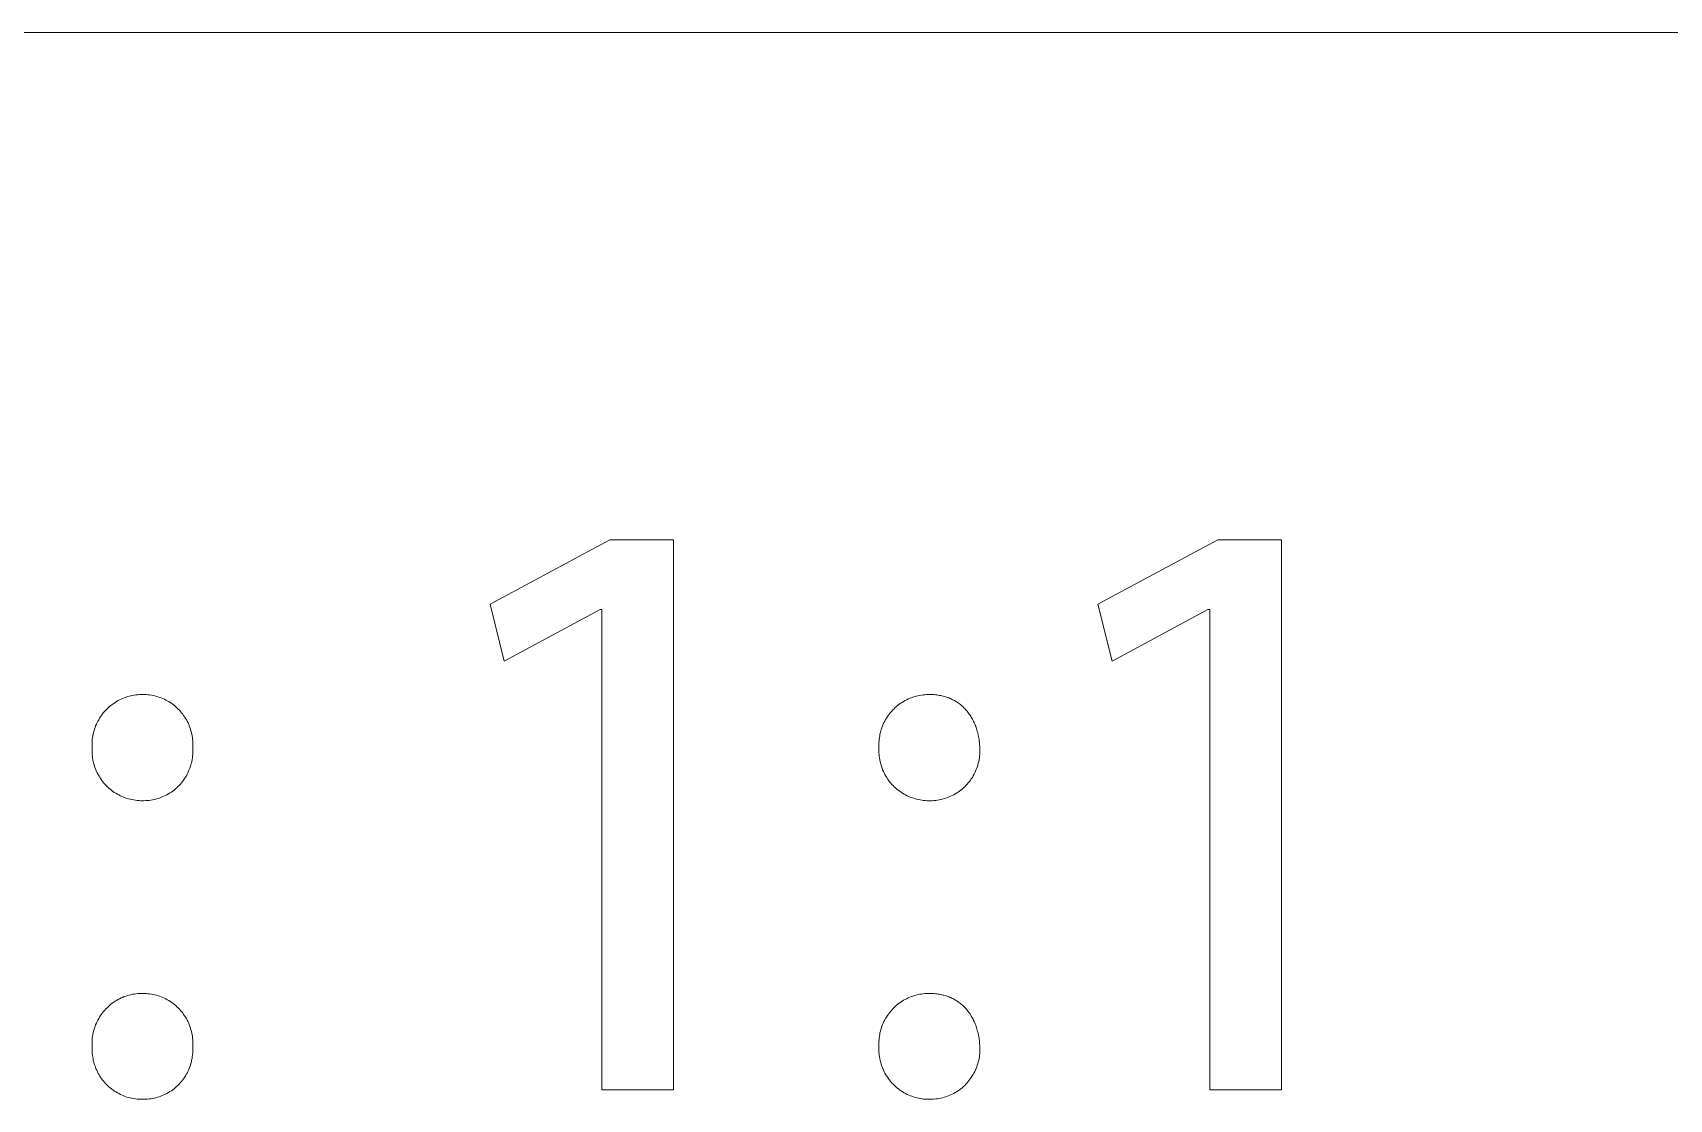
# Model space of a CAD drawing. Header units: millimetres. Extents: x 4001 to 9794, y -321 to 3726.
# Drawn here: x 9441.1 to 9553.2, y -70.7 to 2.4 of the extents above; entities that cross this region are included whole.
import ezdxf

# ---------------------------------------------------------------- set-up
doc = ezdxf.new("R2010")
doc.units = ezdxf.units.MM
doc.header["$MEASUREMENT"] = 0
doc.layers.add('Domyślny', color=7, linetype='Continuous', true_color=0x000000)

msp = doc.modelspace()

# ---------------------------------------------------------------- linework, layer by layer
at = {"layer": 'Domyślny', "color": 18, "lineweight": 15, "true_color": 0x000000}
for p, q in [((7605.14, 2.43), (9794.27, 2.43)), ((9472.41, -36.73), (9480.63, -32.33)), ((9480.63, -32.33), (9484.99, -32.33)), ((9484.99, -32.33), (9484.99, -70.02)), ((9514.08, -36.73), (9522.3, -32.33)), ((9522.3, -32.33), (9526.66, -32.33)), ((9526.66, -32.33), (9526.66, -70.02)), ((9473.39, -40.64), (9472.41, -36.73)), ((9515.06, -40.64), (9514.08, -36.73)), ((9479.95, -37.1), (9473.39, -40.64)), ((9480.07, -37.1), (9479.95, -37.1)), ((9480.07, -70.02), (9480.07, -37.1)), ((9521.62, -37.1), (9515.06, -40.64)), ((9521.74, -37.1), (9521.62, -37.1)), ((9521.74, -70.02), (9521.74, -37.1)), ((9446.34, -43.75), (9446.43, -43.68)), ((9446.43, -43.68), (9446.52, -43.61)), ((9446.52, -43.61), (9446.62, -43.54)), ((9446.62, -43.54), (9446.71, -43.47)), ((9446.71, -43.47), (9446.81, -43.41)), ((9446.81, -43.41), (9446.92, -43.35)), ((9446.92, -43.35), (9447.02, -43.3)), ((9447.02, -43.3), (9447.13, -43.25)), ((9447.13, -43.25), (9447.23, -43.2)), ((9447.23, -43.2), (9447.34, -43.16)), ((9447.34, -43.16), (9447.46, -43.12)), ((9447.46, -43.12), (9447.57, -43.08)), ((9447.57, -43.08), (9447.68, -43.05)), ((9447.68, -43.05), (9447.8, -43.02)), ((9447.8, -43.02), (9447.91, -43)), ((9447.91, -43), (9448.03, -42.98)), ((9448.03, -42.98), (9448.14, -42.96)), ((9448.14, -42.96), (9448.26, -42.95)), ((9448.26, -42.95), (9448.38, -42.94)), ((9448.38, -42.94), (9448.5, -42.93)), ((9448.5, -42.93), (9448.61, -42.93)), ((9448.61, -42.93), (9448.73, -42.94)), ((9448.73, -42.94), (9448.85, -42.94)), ((9448.85, -42.94), (9448.96, -42.95)), ((9448.96, -42.95), (9449.08, -42.96)), ((9449.08, -42.96), (9449.2, -42.98)), ((9449.2, -42.98), (9449.31, -43)), ((9449.31, -43), (9449.43, -43.03)), ((9449.43, -43.03), (9449.54, -43.06)), ((9449.54, -43.06), (9449.65, -43.09)), ((9449.65, -43.09), (9449.76, -43.13)), ((9449.76, -43.13), (9449.87, -43.17)), ((9449.87, -43.17), (9449.98, -43.21)), ((9449.98, -43.21), (9450.09, -43.26)), ((9450.09, -43.26), (9450.19, -43.31)), ((9450.19, -43.31), (9450.29, -43.36)), ((9450.29, -43.36), (9450.39, -43.42)), ((9450.39, -43.42), (9450.49, -43.49)), ((9450.49, -43.49), (9450.59, -43.55)), ((9450.59, -43.55), (9450.69, -43.62)), ((9450.69, -43.62), (9450.78, -43.69)), ((9450.78, -43.69), (9450.87, -43.77)), ((9500.28, -43.75), (9500.37, -43.67)), ((9500.37, -43.67), (9500.46, -43.6)), ((9500.46, -43.6), (9500.56, -43.53)), ((9500.56, -43.53), (9500.66, -43.47)), ((9500.66, -43.47), (9500.76, -43.41)), ((9500.76, -43.41), (9500.86, -43.35)), ((9500.86, -43.35), (9500.97, -43.29)), ((9500.97, -43.29), (9501.07, -43.24)), ((9501.07, -43.24), (9501.18, -43.19)), ((9501.18, -43.19), (9501.29, -43.15)), ((9501.29, -43.15), (9501.4, -43.11)), ((9501.4, -43.11), (9501.52, -43.08)), ((9501.52, -43.08), (9501.63, -43.04)), ((9501.63, -43.04), (9501.74, -43.02)), ((9501.74, -43.02), (9501.86, -42.99)), ((9501.86, -42.99), (9501.98, -42.97)), ((9501.98, -42.97), (9502.09, -42.96)), ((9502.09, -42.96), (9502.21, -42.95)), ((9502.21, -42.95), (9502.33, -42.94)), ((9502.33, -42.94), (9502.45, -42.93)), ((9502.45, -42.93), (9502.57, -42.93)), ((9502.57, -42.93), (9502.66, -42.94)), ((9502.66, -42.94), (9502.75, -42.94)), ((9502.75, -42.94), (9502.85, -42.94)), ((9502.85, -42.94), (9502.94, -42.95)), ((9502.94, -42.95), (9503.03, -42.96)), ((9503.03, -42.96), (9503.12, -42.97)), ((9503.12, -42.97), (9503.2, -42.99)), ((9503.2, -42.99), (9503.29, -43)), ((9503.29, -43), (9503.38, -43.02)), ((9503.38, -43.02), (9503.46, -43.04)), ((9503.46, -43.04), (9503.54, -43.06)), ((9503.54, -43.06), (9503.63, -43.09)), ((9503.63, -43.09), (9503.71, -43.11)), ((9503.71, -43.11), (9503.79, -43.14)), ((9503.79, -43.14), (9503.87, -43.17)), ((9503.87, -43.17), (9503.94, -43.2)), ((9503.94, -43.2), (9504.02, -43.24)), ((9504.02, -43.24), (9504.09, -43.27)), ((9504.09, -43.27), (9504.17, -43.31)), ((9504.17, -43.31), (9504.24, -43.35)), ((9504.24, -43.35), (9504.31, -43.39)), ((9504.31, -43.39), (9504.38, -43.43)), ((9504.38, -43.43), (9504.45, -43.48)), ((9504.45, -43.48), (9504.52, -43.52)), ((9504.52, -43.52), (9504.58, -43.57)), ((9504.58, -43.57), (9504.65, -43.62)), ((9504.65, -43.62), (9504.71, -43.67)), ((9504.71, -43.67), (9504.77, -43.73)), ((9504.77, -43.73), (9504.83, -43.78)), ((9445.43, -44.97), (9445.48, -44.86)), ((9445.48, -44.86), (9445.53, -44.76)), ((9445.53, -44.76), (9445.59, -44.66)), ((9445.59, -44.66), (9445.65, -44.55)), ((9445.65, -44.55), (9445.71, -44.46)), ((9445.71, -44.46), (9445.78, -44.36)), ((9445.78, -44.36), (9445.85, -44.26)), ((9445.85, -44.26), (9445.92, -44.17)), ((9445.92, -44.17), (9446, -44.08)), ((9446, -44.08), (9446.08, -44)), ((9446.08, -44), (9446.16, -43.91)), ((9446.16, -43.91), (9446.25, -43.83)), ((9446.25, -43.83), (9446.34, -43.75)), ((9450.87, -43.77), (9450.95, -43.85)), ((9450.95, -43.85), (9451.04, -43.93)), ((9451.04, -43.93), (9451.12, -44.01)), ((9451.12, -44.01), (9451.2, -44.1)), ((9451.2, -44.1), (9451.27, -44.19)), ((9451.27, -44.19), (9451.35, -44.28)), ((9451.35, -44.28), (9451.41, -44.37)), ((9451.41, -44.37), (9451.48, -44.47)), ((9451.48, -44.47), (9451.54, -44.57)), ((9451.54, -44.57), (9451.6, -44.67)), ((9451.6, -44.67), (9451.66, -44.77)), ((9451.66, -44.77), (9451.71, -44.88)), ((9499.36, -44.97), (9499.41, -44.86)), ((9499.41, -44.86), (9499.47, -44.75)), ((9499.47, -44.75), (9499.52, -44.65)), ((9499.52, -44.65), (9499.58, -44.55)), ((9499.58, -44.55), (9499.65, -44.45)), ((9499.65, -44.45), (9499.72, -44.35)), ((9499.72, -44.35), (9499.79, -44.26)), ((9499.79, -44.26), (9499.86, -44.17)), ((9499.86, -44.17), (9499.94, -44.08)), ((9499.94, -44.08), (9500.02, -43.99)), ((9500.02, -43.99), (9500.1, -43.91)), ((9500.1, -43.91), (9500.19, -43.83)), ((9500.19, -43.83), (9500.28, -43.75)), ((9504.83, -43.78), (9504.89, -43.84)), ((9504.89, -43.84), (9504.95, -43.9)), ((9504.95, -43.9), (9505, -43.95)), ((9505, -43.95), (9505.06, -44.02)), ((9505.06, -44.02), (9505.11, -44.08)), ((9505.11, -44.08), (9505.16, -44.14)), ((9505.16, -44.14), (9505.21, -44.21)), ((9505.21, -44.21), (9505.26, -44.28)), ((9505.26, -44.28), (9505.31, -44.34)), ((9505.31, -44.34), (9505.36, -44.41)), ((9505.36, -44.41), (9505.4, -44.49)), ((9505.4, -44.49), (9505.44, -44.56)), ((9505.44, -44.56), (9505.48, -44.63)), ((9505.48, -44.63), (9505.52, -44.71)), ((9505.52, -44.71), (9505.56, -44.79)), ((9505.56, -44.79), (9505.6, -44.86)), ((9505.6, -44.86), (9505.63, -44.94)), ((9445.15, -45.99), (9445.17, -45.88)), ((9445.17, -45.88), (9445.19, -45.76)), ((9445.19, -45.76), (9445.21, -45.64)), ((9445.21, -45.64), (9445.24, -45.53)), ((9445.24, -45.53), (9445.27, -45.41)), ((9445.27, -45.41), (9445.3, -45.3)), ((9445.3, -45.3), (9445.34, -45.19)), ((9445.34, -45.19), (9445.38, -45.08)), ((9445.38, -45.08), (9445.43, -44.97)), ((9451.71, -44.88), (9451.76, -44.98)), ((9451.76, -44.98), (9451.8, -45.09)), ((9451.8, -45.09), (9451.84, -45.2)), ((9451.84, -45.2), (9451.88, -45.31)), ((9451.88, -45.31), (9451.91, -45.42)), ((9451.91, -45.42), (9451.94, -45.54)), ((9451.94, -45.54), (9451.97, -45.65)), ((9451.97, -45.65), (9451.99, -45.77)), ((9451.99, -45.77), (9452.01, -45.88)), ((9452.01, -45.88), (9452.02, -46)), ((9499.09, -45.99), (9499.1, -45.87)), ((9499.1, -45.87), (9499.12, -45.76)), ((9499.12, -45.76), (9499.14, -45.64)), ((9499.14, -45.64), (9499.17, -45.53)), ((9499.17, -45.53), (9499.2, -45.41)), ((9499.2, -45.41), (9499.24, -45.3)), ((9499.24, -45.3), (9499.27, -45.19)), ((9499.27, -45.19), (9499.32, -45.08)), ((9499.32, -45.08), (9499.36, -44.97)), ((9505.63, -44.94), (9505.67, -45.03)), ((9505.67, -45.03), (9505.7, -45.11)), ((9505.7, -45.11), (9505.73, -45.19)), ((9505.73, -45.19), (9505.76, -45.28)), ((9505.76, -45.28), (9505.78, -45.36)), ((9505.78, -45.36), (9505.81, -45.45)), ((9505.81, -45.45), (9505.83, -45.54)), ((9505.83, -45.54), (9505.86, -45.63)), ((9505.86, -45.63), (9505.88, -45.72)), ((9505.88, -45.72), (9505.89, -45.81)), ((9505.89, -45.81), (9505.91, -45.9)), ((9505.91, -45.9), (9505.93, -46)), ((9445.13, -46.34), (9445.14, -46.23)), ((9445.14, -46.46), (9445.13, -46.34)), ((9445.14, -46.11), (9445.15, -45.99)), ((9445.14, -46.23), (9445.14, -46.11)), ((9445.14, -46.58), (9445.14, -46.46)), ((9445.14, -46.7), (9445.14, -46.58)), ((9445.14, -46.82), (9445.14, -46.7)), ((9445.14, -46.94), (9445.14, -46.82)), ((9445.15, -47.06), (9445.14, -46.94)), ((9445.16, -47.18), (9445.15, -47.06)), ((9452.02, -46), (9452.03, -46.11)), ((9452.03, -47.05), (9452.02, -47.17)), ((9452.03, -46.11), (9452.04, -46.23)), ((9452.04, -46.35), (9452.03, -46.46)), ((9452.03, -46.46), (9452.03, -46.58)), ((9452.03, -46.58), (9452.04, -46.7)), ((9452.04, -46.93), (9452.03, -47.05)), ((9452.04, -46.23), (9452.04, -46.35)), ((9452.04, -46.7), (9452.04, -46.82)), ((9452.04, -46.82), (9452.04, -46.93)), ((9499.07, -46.23), (9499.08, -46.11)), ((9499.07, -46.34), (9499.07, -46.23)), ((9499.07, -46.46), (9499.07, -46.34)), ((9499.07, -46.58), (9499.07, -46.46)), ((9499.07, -46.7), (9499.07, -46.58)), ((9499.07, -46.82), (9499.07, -46.7)), ((9499.07, -46.94), (9499.07, -46.82)), ((9499.08, -47.06), (9499.07, -46.94)), ((9499.08, -46.11), (9499.09, -45.99)), ((9499.09, -47.17), (9499.08, -47.06)), ((9505.93, -46), (9505.94, -46.09)), ((9505.94, -46.09), (9505.95, -46.19)), ((9505.95, -46.19), (9505.96, -46.28)), ((9505.96, -46.28), (9505.97, -46.38)), ((9505.97, -46.38), (9505.98, -46.48)), ((9505.98, -47.05), (9505.97, -47.17)), ((9505.98, -46.48), (9505.98, -46.58)), ((9505.98, -46.58), (9505.99, -46.7)), ((9505.99, -46.82), (9505.98, -46.93)), ((9505.98, -46.93), (9505.98, -47.05)), ((9505.99, -46.7), (9505.99, -46.82)), ((9445.17, -47.29), (9445.16, -47.18)), ((9445.19, -47.41), (9445.17, -47.29)), ((9445.22, -47.53), (9445.19, -47.41)), ((9445.24, -47.64), (9445.22, -47.53)), ((9445.28, -47.76), (9445.24, -47.64)), ((9445.31, -47.87), (9445.28, -47.76)), ((9445.35, -47.98), (9445.31, -47.87)), ((9445.39, -48.1), (9445.35, -47.98)), ((9445.44, -48.2), (9445.39, -48.1)), ((9445.49, -48.31), (9445.44, -48.2)), ((9451.75, -48.19), (9451.7, -48.29)), ((9451.8, -48.08), (9451.75, -48.19)), ((9451.84, -47.97), (9451.8, -48.08)), ((9451.88, -47.86), (9451.84, -47.97)), ((9451.91, -47.74), (9451.88, -47.86)), ((9451.94, -47.63), (9451.91, -47.74)), ((9451.97, -47.52), (9451.94, -47.63)), ((9451.99, -47.4), (9451.97, -47.52)), ((9452.01, -47.28), (9451.99, -47.4)), ((9452.02, -47.17), (9452.01, -47.28)), ((9499.1, -47.29), (9499.09, -47.17)), ((9499.12, -47.41), (9499.1, -47.29)), ((9499.15, -47.52), (9499.12, -47.41)), ((9499.17, -47.64), (9499.15, -47.52)), ((9499.21, -47.75), (9499.17, -47.64)), ((9499.24, -47.87), (9499.21, -47.75)), ((9499.28, -47.98), (9499.24, -47.87)), ((9499.32, -48.09), (9499.28, -47.98)), ((9499.37, -48.2), (9499.32, -48.09)), ((9499.42, -48.31), (9499.37, -48.2)), ((9505.69, -48.19), (9505.64, -48.3)), ((9505.74, -48.08), (9505.69, -48.19)), ((9505.78, -47.97), (9505.74, -48.08)), ((9505.82, -47.86), (9505.78, -47.97)), ((9505.85, -47.75), (9505.82, -47.86)), ((9505.88, -47.63), (9505.85, -47.75)), ((9505.91, -47.52), (9505.88, -47.63)), ((9505.93, -47.4), (9505.91, -47.52)), ((9505.95, -47.29), (9505.93, -47.4)), ((9505.97, -47.17), (9505.95, -47.29)), ((9445.55, -48.42), (9445.49, -48.31)), ((9445.61, -48.52), (9445.55, -48.42)), ((9445.67, -48.62), (9445.61, -48.52)), ((9445.73, -48.72), (9445.67, -48.62)), ((9445.8, -48.82), (9445.73, -48.72)), ((9445.88, -48.91), (9445.8, -48.82)), ((9445.95, -49.01), (9445.88, -48.91)), ((9446.03, -49.1), (9445.95, -49.01)), ((9446.11, -49.18), (9446.03, -49.1)), ((9446.2, -49.27), (9446.11, -49.18)), ((9446.29, -49.35), (9446.2, -49.27)), ((9446.38, -49.42), (9446.29, -49.35)), ((9450.94, -49.32), (9450.85, -49.4)), ((9451.02, -49.24), (9450.94, -49.32)), ((9451.11, -49.16), (9451.02, -49.24)), ((9451.19, -49.07), (9451.11, -49.16)), ((9451.26, -48.98), (9451.19, -49.07)), ((9451.34, -48.89), (9451.26, -48.98)), ((9451.41, -48.8), (9451.34, -48.89)), ((9451.47, -48.7), (9451.41, -48.8)), ((9451.54, -48.6), (9451.47, -48.7)), ((9451.6, -48.5), (9451.54, -48.6)), ((9451.65, -48.4), (9451.6, -48.5)), ((9451.7, -48.29), (9451.65, -48.4)), ((9499.48, -48.41), (9499.42, -48.31)), ((9499.53, -48.52), (9499.48, -48.41)), ((9499.6, -48.62), (9499.53, -48.52)), ((9499.66, -48.72), (9499.6, -48.62)), ((9499.73, -48.81), (9499.66, -48.72)), ((9499.8, -48.91), (9499.73, -48.81)), ((9499.88, -49), (9499.8, -48.91)), ((9499.96, -49.09), (9499.88, -49)), ((9500.04, -49.18), (9499.96, -49.09)), ((9500.12, -49.26), (9500.04, -49.18)), ((9500.21, -49.34), (9500.12, -49.26)), ((9500.3, -49.42), (9500.21, -49.34)), ((9504.87, -49.33), (9504.78, -49.41)), ((9504.95, -49.25), (9504.87, -49.33)), ((9505.03, -49.16), (9504.95, -49.25)), ((9505.11, -49.08), (9505.03, -49.16)), ((9505.19, -48.99), (9505.11, -49.08)), ((9505.27, -48.9), (9505.19, -48.99)), ((9505.34, -48.8), (9505.27, -48.9)), ((9505.4, -48.71), (9505.34, -48.8)), ((9505.47, -48.61), (9505.4, -48.71)), ((9505.53, -48.51), (9505.47, -48.61)), ((9505.59, -48.4), (9505.53, -48.51)), ((9505.64, -48.3), (9505.59, -48.4)), ((9446.47, -49.5), (9446.38, -49.42)), ((9446.56, -49.57), (9446.47, -49.5)), ((9446.66, -49.64), (9446.56, -49.57)), ((9446.76, -49.7), (9446.66, -49.64)), ((9446.87, -49.76), (9446.76, -49.7)), ((9446.97, -49.82), (9446.87, -49.76)), ((9447.08, -49.87), (9446.97, -49.82)), ((9447.19, -49.92), (9447.08, -49.87)), ((9447.3, -49.97), (9447.19, -49.92)), ((9447.41, -50.01), (9447.3, -49.97)), ((9447.52, -50.05), (9447.41, -50.01)), ((9447.63, -50.08), (9447.52, -50.05)), ((9447.75, -50.11), (9447.63, -50.08)), ((9447.87, -50.14), (9447.75, -50.11)), ((9447.98, -50.16), (9447.87, -50.14)), ((9448.1, -50.18), (9447.98, -50.16)), ((9448.22, -50.19), (9448.1, -50.18)), ((9448.34, -50.2), (9448.22, -50.19)), ((9448.46, -50.21), (9448.34, -50.2)), ((9448.58, -50.21), (9448.46, -50.21)), ((9448.69, -50.21), (9448.58, -50.21)), ((9448.81, -50.2), (9448.69, -50.21)), ((9448.93, -50.2), (9448.81, -50.2)), ((9449.04, -50.19), (9448.93, -50.2)), ((9449.16, -50.17), (9449.04, -50.19)), ((9449.28, -50.15), (9449.16, -50.17)), ((9449.39, -50.13), (9449.28, -50.15)), ((9449.51, -50.1), (9449.39, -50.13)), ((9449.62, -50.07), (9449.51, -50.1)), ((9449.73, -50.03), (9449.62, -50.07)), ((9449.84, -49.99), (9449.73, -50.03)), ((9449.95, -49.95), (9449.84, -49.99)), ((9450.06, -49.9), (9449.95, -49.95)), ((9450.17, -49.85), (9450.06, -49.9)), ((9450.27, -49.8), (9450.17, -49.85)), ((9450.37, -49.74), (9450.27, -49.8)), ((9450.47, -49.68), (9450.37, -49.74)), ((9450.57, -49.62), (9450.47, -49.68)), ((9450.67, -49.55), (9450.57, -49.62)), ((9450.76, -49.48), (9450.67, -49.55)), ((9450.85, -49.4), (9450.76, -49.48)), ((9500.39, -49.49), (9500.3, -49.42)), ((9500.49, -49.56), (9500.39, -49.49)), ((9500.58, -49.63), (9500.49, -49.56)), ((9500.68, -49.7), (9500.58, -49.63)), ((9500.79, -49.76), (9500.68, -49.7)), ((9500.89, -49.81), (9500.79, -49.76)), ((9501, -49.87), (9500.89, -49.81)), ((9501.1, -49.92), (9501, -49.87)), ((9501.21, -49.96), (9501.1, -49.92)), ((9501.32, -50), (9501.21, -49.96)), ((9501.44, -50.04), (9501.32, -50)), ((9501.55, -50.08), (9501.44, -50.04)), ((9501.67, -50.11), (9501.55, -50.08)), ((9501.78, -50.13), (9501.67, -50.11)), ((9501.9, -50.16), (9501.78, -50.13)), ((9502.02, -50.17), (9501.9, -50.16)), ((9502.13, -50.19), (9502.02, -50.17)), ((9502.25, -50.2), (9502.13, -50.19)), ((9502.37, -50.21), (9502.25, -50.2)), ((9502.49, -50.21), (9502.37, -50.21)), ((9502.61, -50.21), (9502.49, -50.21)), ((9502.72, -50.21), (9502.61, -50.21)), ((9502.84, -50.2), (9502.72, -50.21)), ((9502.96, -50.19), (9502.84, -50.2)), ((9503.08, -50.17), (9502.96, -50.19)), ((9503.19, -50.15), (9503.08, -50.17)), ((9503.31, -50.13), (9503.19, -50.15)), ((9503.42, -50.1), (9503.31, -50.13)), ((9503.54, -50.07), (9503.42, -50.1)), ((9503.65, -50.04), (9503.54, -50.07)), ((9503.76, -50), (9503.65, -50.04)), ((9503.87, -49.95), (9503.76, -50)), ((9503.98, -49.91), (9503.87, -49.95)), ((9504.09, -49.86), (9503.98, -49.91)), ((9504.19, -49.8), (9504.09, -49.86)), ((9504.29, -49.75), (9504.19, -49.8)), ((9504.4, -49.68), (9504.29, -49.75)), ((9504.49, -49.62), (9504.4, -49.68)), ((9504.59, -49.55), (9504.49, -49.62)), ((9504.68, -49.48), (9504.59, -49.55)), ((9504.78, -49.41), (9504.68, -49.48)), ((9446.71, -63.96), (9446.81, -63.9)), ((9446.81, -63.9), (9446.92, -63.84)), ((9446.92, -63.84), (9447.02, -63.78)), ((9447.02, -63.78), (9447.13, -63.73)), ((9447.13, -63.73), (9447.23, -63.69)), ((9447.23, -63.69), (9447.34, -63.64)), ((9447.34, -63.64), (9447.46, -63.6)), ((9447.46, -63.6), (9447.57, -63.57)), ((9447.57, -63.57), (9447.68, -63.53)), ((9447.68, -63.53), (9447.8, -63.51)), ((9447.8, -63.51), (9447.91, -63.48)), ((9447.91, -63.48), (9448.03, -63.46)), ((9448.03, -63.46), (9448.14, -63.45)), ((9448.14, -63.45), (9448.26, -63.43)), ((9448.26, -63.43), (9448.38, -63.42)), ((9448.38, -63.42), (9448.5, -63.42)), ((9448.5, -63.42), (9448.61, -63.42)), ((9448.61, -63.42), (9448.73, -63.42)), ((9448.73, -63.42), (9448.85, -63.43)), ((9448.85, -63.43), (9448.96, -63.44)), ((9448.96, -63.44), (9449.08, -63.45)), ((9449.08, -63.45), (9449.2, -63.47)), ((9449.2, -63.47), (9449.31, -63.49)), ((9449.31, -63.49), (9449.43, -63.51)), ((9449.43, -63.51), (9449.54, -63.54)), ((9449.54, -63.54), (9449.65, -63.57)), ((9449.65, -63.57), (9449.76, -63.61)), ((9449.76, -63.61), (9449.87, -63.65)), ((9449.87, -63.65), (9449.98, -63.7)), ((9449.98, -63.7), (9450.09, -63.74)), ((9450.09, -63.74), (9450.19, -63.8)), ((9450.19, -63.8), (9450.29, -63.85)), ((9450.29, -63.85), (9450.39, -63.91)), ((9450.39, -63.91), (9450.49, -63.97)), ((9500.66, -63.95), (9500.76, -63.89)), ((9500.76, -63.89), (9500.86, -63.83)), ((9500.86, -63.83), (9500.97, -63.78)), ((9500.97, -63.78), (9501.07, -63.73)), ((9501.07, -63.73), (9501.18, -63.68)), ((9501.18, -63.68), (9501.29, -63.64)), ((9501.29, -63.64), (9501.4, -63.6)), ((9501.4, -63.6), (9501.52, -63.56)), ((9501.52, -63.56), (9501.63, -63.53)), ((9501.63, -63.53), (9501.74, -63.5)), ((9501.74, -63.5), (9501.86, -63.48)), ((9501.86, -63.48), (9501.98, -63.46)), ((9501.98, -63.46), (9502.09, -63.44)), ((9502.09, -63.44), (9502.21, -63.43)), ((9502.21, -63.43), (9502.33, -63.42)), ((9502.33, -63.42), (9502.45, -63.42)), ((9502.45, -63.42), (9502.57, -63.42)), ((9502.57, -63.42), (9502.66, -63.42)), ((9502.66, -63.42), (9502.75, -63.42)), ((9502.75, -63.42), (9502.85, -63.43)), ((9502.85, -63.43), (9502.94, -63.44)), ((9502.94, -63.44), (9503.03, -63.45)), ((9503.03, -63.45), (9503.12, -63.46)), ((9503.12, -63.46), (9503.2, -63.47)), ((9503.2, -63.47), (9503.29, -63.49)), ((9503.29, -63.49), (9503.38, -63.51)), ((9503.38, -63.51), (9503.46, -63.53)), ((9503.46, -63.53), (9503.54, -63.55)), ((9503.54, -63.55), (9503.63, -63.57)), ((9503.63, -63.57), (9503.71, -63.6)), ((9503.71, -63.6), (9503.79, -63.63)), ((9503.79, -63.63), (9503.87, -63.66)), ((9503.87, -63.66), (9503.94, -63.69)), ((9503.94, -63.69), (9504.02, -63.72)), ((9504.02, -63.72), (9504.09, -63.76)), ((9504.09, -63.76), (9504.17, -63.8)), ((9504.17, -63.8), (9504.24, -63.83)), ((9504.24, -63.83), (9504.31, -63.88)), ((9504.31, -63.88), (9504.38, -63.92)), ((9504.38, -63.92), (9504.45, -63.96)), ((9445.59, -65.14), (9445.65, -65.04)), ((9445.65, -65.04), (9445.71, -64.94)), ((9445.71, -64.94), (9445.78, -64.84)), ((9445.78, -64.84), (9445.85, -64.75)), ((9445.85, -64.75), (9445.92, -64.66)), ((9445.92, -64.66), (9446, -64.57)), ((9446, -64.57), (9446.08, -64.48)), ((9446.08, -64.48), (9446.16, -64.4)), ((9446.16, -64.4), (9446.25, -64.32)), ((9446.25, -64.32), (9446.34, -64.24)), ((9446.34, -64.24), (9446.43, -64.16)), ((9446.43, -64.16), (9446.52, -64.09)), ((9446.52, -64.09), (9446.62, -64.02)), ((9446.62, -64.02), (9446.71, -63.96)), ((9450.49, -63.97), (9450.59, -64.04)), ((9450.59, -64.04), (9450.69, -64.11)), ((9450.69, -64.11), (9450.78, -64.18)), ((9450.78, -64.18), (9450.87, -64.25)), ((9450.87, -64.25), (9450.95, -64.33)), ((9450.95, -64.33), (9451.04, -64.41)), ((9451.04, -64.41), (9451.12, -64.5)), ((9451.12, -64.5), (9451.2, -64.58)), ((9451.2, -64.58), (9451.27, -64.67)), ((9451.27, -64.67), (9451.35, -64.76)), ((9451.35, -64.76), (9451.41, -64.86)), ((9451.41, -64.86), (9451.48, -64.95)), ((9451.48, -64.95), (9451.54, -65.05)), ((9451.54, -65.05), (9451.6, -65.15)), ((9499.52, -65.14), (9499.58, -65.04)), ((9499.58, -65.04), (9499.65, -64.94)), ((9499.65, -64.94), (9499.72, -64.84)), ((9499.72, -64.84), (9499.79, -64.74)), ((9499.79, -64.74), (9499.86, -64.65)), ((9499.86, -64.65), (9499.94, -64.56)), ((9499.94, -64.56), (9500.02, -64.48)), ((9500.02, -64.48), (9500.1, -64.39)), ((9500.1, -64.39), (9500.19, -64.31)), ((9500.19, -64.31), (9500.28, -64.23)), ((9500.28, -64.23), (9500.37, -64.16)), ((9500.37, -64.16), (9500.46, -64.09)), ((9500.46, -64.09), (9500.56, -64.02)), ((9500.56, -64.02), (9500.66, -63.95)), ((9504.45, -63.96), (9504.52, -64.01)), ((9504.52, -64.01), (9504.58, -64.06)), ((9504.58, -64.06), (9504.65, -64.11)), ((9504.65, -64.11), (9504.71, -64.16)), ((9504.71, -64.16), (9504.77, -64.21)), ((9504.77, -64.21), (9504.83, -64.27)), ((9504.83, -64.27), (9504.89, -64.32)), ((9504.89, -64.32), (9504.95, -64.38)), ((9504.95, -64.38), (9505, -64.44)), ((9505, -64.44), (9505.06, -64.5)), ((9505.06, -64.5), (9505.11, -64.56)), ((9505.11, -64.56), (9505.16, -64.63)), ((9505.16, -64.63), (9505.21, -64.69)), ((9505.21, -64.69), (9505.26, -64.76)), ((9505.26, -64.76), (9505.31, -64.83)), ((9505.31, -64.83), (9505.36, -64.9)), ((9505.36, -64.9), (9505.4, -64.97)), ((9505.4, -64.97), (9505.44, -65.04)), ((9505.44, -65.04), (9505.48, -65.12)), ((9445.19, -66.24), (9445.21, -66.13)), ((9445.21, -66.13), (9445.24, -66.01)), ((9445.24, -66.01), (9445.27, -65.9)), ((9445.27, -65.9), (9445.3, -65.79)), ((9445.3, -65.79), (9445.34, -65.68)), ((9445.34, -65.68), (9445.38, -65.57)), ((9445.38, -65.57), (9445.43, -65.46)), ((9445.43, -65.46), (9445.48, -65.35)), ((9445.48, -65.35), (9445.53, -65.25)), ((9445.53, -65.25), (9445.59, -65.14)), ((9451.6, -65.15), (9451.66, -65.26)), ((9451.66, -65.26), (9451.71, -65.36)), ((9451.71, -65.36), (9451.76, -65.47)), ((9451.76, -65.47), (9451.8, -65.58)), ((9451.8, -65.58), (9451.84, -65.69)), ((9451.84, -65.69), (9451.88, -65.8)), ((9451.88, -65.8), (9451.91, -65.91)), ((9451.91, -65.91), (9451.94, -66.02)), ((9451.94, -66.02), (9451.97, -66.14)), ((9451.97, -66.14), (9451.99, -66.25)), ((9499.12, -66.24), (9499.14, -66.13)), ((9499.14, -66.13), (9499.17, -66.01)), ((9499.17, -66.01), (9499.2, -65.9)), ((9499.2, -65.9), (9499.24, -65.78)), ((9499.24, -65.78), (9499.27, -65.67)), ((9499.27, -65.67), (9499.32, -65.56)), ((9499.32, -65.56), (9499.36, -65.45)), ((9499.36, -65.45), (9499.41, -65.35)), ((9499.41, -65.35), (9499.47, -65.24)), ((9499.47, -65.24), (9499.52, -65.14)), ((9505.48, -65.12), (9505.52, -65.19)), ((9505.52, -65.19), (9505.56, -65.27)), ((9505.56, -65.27), (9505.6, -65.35)), ((9505.6, -65.35), (9505.63, -65.43)), ((9505.63, -65.43), (9505.67, -65.51)), ((9505.67, -65.51), (9505.7, -65.59)), ((9505.7, -65.59), (9505.73, -65.68)), ((9505.73, -65.68), (9505.76, -65.76)), ((9505.76, -65.76), (9505.78, -65.85)), ((9505.78, -65.85), (9505.81, -65.93)), ((9505.81, -65.93), (9505.83, -66.02)), ((9505.83, -66.02), (9505.86, -66.11)), ((9505.86, -66.11), (9505.88, -66.2)), ((9445.13, -66.83), (9445.14, -66.71)), ((9445.14, -66.95), (9445.13, -66.83)), ((9445.14, -66.6), (9445.15, -66.48)), ((9445.14, -66.71), (9445.14, -66.6)), ((9445.14, -67.07), (9445.14, -66.95)), ((9445.14, -67.19), (9445.14, -67.07)), ((9445.14, -67.3), (9445.14, -67.19)), ((9445.15, -66.48), (9445.17, -66.36)), ((9445.17, -66.36), (9445.19, -66.24)), ((9451.99, -66.25), (9452.01, -66.37)), ((9452.01, -66.37), (9452.02, -66.48)), ((9452.02, -66.48), (9452.03, -66.6)), ((9452.03, -66.6), (9452.04, -66.72)), ((9452.04, -66.83), (9452.03, -66.95)), ((9452.03, -66.95), (9452.03, -67.07)), ((9452.03, -67.07), (9452.03, -67.18)), ((9452.03, -67.18), (9452.04, -67.3)), ((9452.04, -67.3), (9452.03, -67.42)), ((9452.04, -66.72), (9452.04, -66.83)), ((9499.07, -66.71), (9499.08, -66.59)), ((9499.07, -66.83), (9499.07, -66.71)), ((9499.07, -66.95), (9499.07, -66.83)), ((9499.07, -67.07), (9499.07, -66.95)), ((9499.07, -67.18), (9499.07, -67.07)), ((9499.07, -67.3), (9499.07, -67.18)), ((9499.08, -66.59), (9499.09, -66.48)), ((9499.09, -66.48), (9499.1, -66.36)), ((9499.1, -66.36), (9499.12, -66.24)), ((9505.88, -66.2), (9505.89, -66.29)), ((9505.89, -66.29), (9505.91, -66.39)), ((9505.91, -66.39), (9505.93, -66.48)), ((9505.93, -66.48), (9505.94, -66.58)), ((9505.94, -66.58), (9505.95, -66.67)), ((9505.95, -66.67), (9505.96, -66.77)), ((9505.96, -66.77), (9505.97, -66.87)), ((9505.97, -66.87), (9505.98, -66.97)), ((9505.98, -66.97), (9505.98, -67.07)), ((9505.98, -67.07), (9505.99, -67.18)), ((9505.99, -67.3), (9505.98, -67.42)), ((9505.99, -67.18), (9505.99, -67.3)), ((9445.14, -67.42), (9445.14, -67.3)), ((9445.15, -67.54), (9445.14, -67.42)), ((9445.16, -67.66), (9445.15, -67.54)), ((9445.18, -67.78), (9445.16, -67.66)), ((9445.2, -67.89), (9445.18, -67.78)), ((9445.22, -68.01), (9445.2, -67.89)), ((9445.25, -68.13), (9445.22, -68.01)), ((9445.28, -68.24), (9445.25, -68.13)), ((9445.32, -68.35), (9445.28, -68.24)), ((9445.36, -68.46), (9445.32, -68.35)), ((9451.87, -68.34), (9451.84, -68.45)), ((9451.91, -68.23), (9451.87, -68.34)), ((9451.94, -68.11), (9451.91, -68.23)), ((9451.96, -68), (9451.94, -68.11)), ((9451.99, -67.88), (9451.96, -68)), ((9452, -67.77), (9451.99, -67.88)), ((9452.02, -67.65), (9452, -67.77)), ((9452.03, -67.53), (9452.02, -67.65)), ((9452.03, -67.42), (9452.03, -67.53)), ((9499.07, -67.42), (9499.07, -67.3)), ((9499.08, -67.54), (9499.07, -67.42)), ((9499.09, -67.66), (9499.08, -67.54)), ((9499.11, -67.77), (9499.09, -67.66)), ((9499.13, -67.89), (9499.11, -67.77)), ((9499.15, -68.01), (9499.13, -67.89)), ((9499.18, -68.12), (9499.15, -68.01)), ((9499.21, -68.24), (9499.18, -68.12)), ((9499.25, -68.35), (9499.21, -68.24)), ((9499.29, -68.46), (9499.25, -68.35)), ((9505.81, -68.34), (9505.78, -68.45)), ((9505.85, -68.23), (9505.81, -68.34)), ((9505.88, -68.12), (9505.85, -68.23)), ((9505.91, -68), (9505.88, -68.12)), ((9505.93, -67.89), (9505.91, -68)), ((9505.95, -67.77), (9505.93, -67.89)), ((9505.97, -67.65), (9505.95, -67.77)), ((9505.98, -67.54), (9505.97, -67.65)), ((9505.98, -67.42), (9505.98, -67.54)), ((9445.4, -68.58), (9445.36, -68.46)), ((9445.45, -68.68), (9445.4, -68.58)), ((9445.5, -68.79), (9445.45, -68.68)), ((9445.55, -68.9), (9445.5, -68.79)), ((9445.61, -69), (9445.55, -68.9)), ((9445.67, -69.1), (9445.61, -69)), ((9445.74, -69.2), (9445.67, -69.1)), ((9445.81, -69.3), (9445.74, -69.2)), ((9445.88, -69.39), (9445.81, -69.3)), ((9445.96, -69.48), (9445.88, -69.39)), ((9446.04, -69.57), (9445.96, -69.48)), ((9451.26, -69.46), (9451.18, -69.55)), ((9451.33, -69.37), (9451.26, -69.46)), ((9451.4, -69.27), (9451.33, -69.37)), ((9451.47, -69.18), (9451.4, -69.27)), ((9451.53, -69.08), (9451.47, -69.18)), ((9451.59, -68.98), (9451.53, -69.08)), ((9451.65, -68.88), (9451.59, -68.98)), ((9451.7, -68.77), (9451.65, -68.88)), ((9451.75, -68.67), (9451.7, -68.77)), ((9451.79, -68.56), (9451.75, -68.67)), ((9451.84, -68.45), (9451.79, -68.56)), ((9499.33, -68.57), (9499.29, -68.46)), ((9499.38, -68.68), (9499.33, -68.57)), ((9499.43, -68.79), (9499.38, -68.68)), ((9499.48, -68.89), (9499.43, -68.79)), ((9499.54, -68.99), (9499.48, -68.89)), ((9499.6, -69.1), (9499.54, -68.99)), ((9499.67, -69.19), (9499.6, -69.1)), ((9499.74, -69.29), (9499.67, -69.19)), ((9499.81, -69.38), (9499.74, -69.29)), ((9499.88, -69.48), (9499.81, -69.38)), ((9499.96, -69.56), (9499.88, -69.48)), ((9505.19, -69.46), (9505.11, -69.55)), ((9505.26, -69.37), (9505.19, -69.46)), ((9505.33, -69.28), (9505.26, -69.37)), ((9505.4, -69.18), (9505.33, -69.28)), ((9505.46, -69.08), (9505.4, -69.18)), ((9505.52, -68.98), (9505.46, -69.08)), ((9505.58, -68.88), (9505.52, -68.98)), ((9505.64, -68.78), (9505.58, -68.88)), ((9505.69, -68.67), (9505.64, -68.78)), ((9505.73, -68.56), (9505.69, -68.67)), ((9505.78, -68.45), (9505.73, -68.56)), ((9446.12, -69.66), (9446.04, -69.57)), ((9446.2, -69.74), (9446.12, -69.66)), ((9446.29, -69.82), (9446.2, -69.74)), ((9446.38, -69.9), (9446.29, -69.82)), ((9446.47, -69.97), (9446.38, -69.9)), ((9446.57, -70.04), (9446.47, -69.97)), ((9446.67, -70.11), (9446.57, -70.04)), ((9446.77, -70.17), (9446.67, -70.11)), ((9446.87, -70.23), (9446.77, -70.17)), ((9446.97, -70.29), (9446.87, -70.23)), ((9447.08, -70.34), (9446.97, -70.29)), ((9447.19, -70.39), (9447.08, -70.34)), ((9447.3, -70.44), (9447.19, -70.39)), ((9447.41, -70.48), (9447.3, -70.44)), ((9447.52, -70.52), (9447.41, -70.48)), ((9447.64, -70.55), (9447.52, -70.52)), ((9447.75, -70.58), (9447.64, -70.55)), ((9447.87, -70.61), (9447.75, -70.58)), ((9447.98, -70.63), (9447.87, -70.61)), ((9448.1, -70.64), (9447.98, -70.63)), ((9448.22, -70.66), (9448.1, -70.64)), ((9448.34, -70.67), (9448.22, -70.66)), ((9448.46, -70.67), (9448.34, -70.67)), ((9448.93, -70.66), (9448.81, -70.67)), ((9449.04, -70.65), (9448.93, -70.66)), ((9449.16, -70.64), (9449.04, -70.65)), ((9449.27, -70.62), (9449.16, -70.64)), ((9449.39, -70.6), (9449.27, -70.62)), ((9449.5, -70.57), (9449.39, -70.6)), ((9449.62, -70.54), (9449.5, -70.57)), ((9449.73, -70.5), (9449.62, -70.54)), ((9449.84, -70.46), (9449.73, -70.5)), ((9449.95, -70.42), (9449.84, -70.46)), ((9450.06, -70.37), (9449.95, -70.42)), ((9450.16, -70.32), (9450.06, -70.37)), ((9450.27, -70.27), (9450.16, -70.32)), ((9450.37, -70.21), (9450.27, -70.27)), ((9450.47, -70.15), (9450.37, -70.21)), ((9450.57, -70.09), (9450.47, -70.15)), ((9450.66, -70.02), (9450.57, -70.09)), ((9450.75, -69.95), (9450.66, -70.02)), ((9450.84, -69.88), (9450.75, -69.95)), ((9450.93, -69.8), (9450.84, -69.88)), ((9451.02, -69.72), (9450.93, -69.8)), ((9451.1, -69.63), (9451.02, -69.72)), ((9451.18, -69.55), (9451.1, -69.63)), ((9484.99, -70.02), (9480.07, -70.02)), ((9500.04, -69.65), (9499.96, -69.56)), ((9500.13, -69.73), (9500.04, -69.65)), ((9500.21, -69.81), (9500.13, -69.73)), ((9500.3, -69.89), (9500.21, -69.81)), ((9500.4, -69.96), (9500.3, -69.89)), ((9500.49, -70.04), (9500.4, -69.96)), ((9500.59, -70.1), (9500.49, -70.04)), ((9500.69, -70.17), (9500.59, -70.1)), ((9500.79, -70.23), (9500.69, -70.17)), ((9500.89, -70.28), (9500.79, -70.23)), ((9501, -70.34), (9500.89, -70.28)), ((9501.11, -70.39), (9501, -70.34)), ((9501.22, -70.43), (9501.11, -70.39)), ((9501.33, -70.47), (9501.22, -70.43)), ((9501.44, -70.51), (9501.33, -70.47)), ((9501.55, -70.55), (9501.44, -70.51)), ((9501.67, -70.58), (9501.55, -70.55)), ((9501.78, -70.6), (9501.67, -70.58)), ((9501.9, -70.62), (9501.78, -70.6)), ((9502.02, -70.64), (9501.9, -70.62)), ((9502.13, -70.66), (9502.02, -70.64)), ((9502.25, -70.67), (9502.13, -70.66)), ((9502.37, -70.67), (9502.25, -70.67)), ((9502.84, -70.67), (9502.72, -70.67)), ((9502.96, -70.65), (9502.84, -70.67)), ((9503.08, -70.64), (9502.96, -70.65)), ((9503.19, -70.62), (9503.08, -70.64)), ((9503.31, -70.6), (9503.19, -70.62)), ((9503.42, -70.57), (9503.31, -70.6)), ((9503.53, -70.54), (9503.42, -70.57)), ((9503.65, -70.5), (9503.53, -70.54)), ((9503.76, -70.47), (9503.65, -70.5)), ((9503.87, -70.42), (9503.76, -70.47)), ((9503.98, -70.38), (9503.87, -70.42)), ((9504.08, -70.33), (9503.98, -70.38)), ((9504.19, -70.27), (9504.08, -70.33)), ((9504.29, -70.22), (9504.19, -70.27)), ((9504.39, -70.16), (9504.29, -70.22)), ((9504.49, -70.09), (9504.39, -70.16)), ((9504.59, -70.02), (9504.49, -70.09)), ((9504.68, -69.95), (9504.59, -70.02)), ((9504.77, -69.88), (9504.68, -69.95)), ((9504.86, -69.8), (9504.77, -69.88)), ((9504.95, -69.72), (9504.86, -69.8)), ((9505.03, -69.64), (9504.95, -69.72)), ((9505.11, -69.55), (9505.03, -69.64)), ((9526.66, -70.02), (9521.74, -70.02)), ((9448.58, -70.67), (9448.46, -70.67)), ((9448.69, -70.67), (9448.58, -70.67)), ((9448.81, -70.67), (9448.69, -70.67)), ((9502.49, -70.67), (9502.37, -70.67)), ((9502.61, -70.67), (9502.49, -70.67)), ((9502.72, -70.67), (9502.61, -70.67))]:
    msp.add_line(p, q, dxfattribs=at)

doc.saveas('drawing.dxf')
